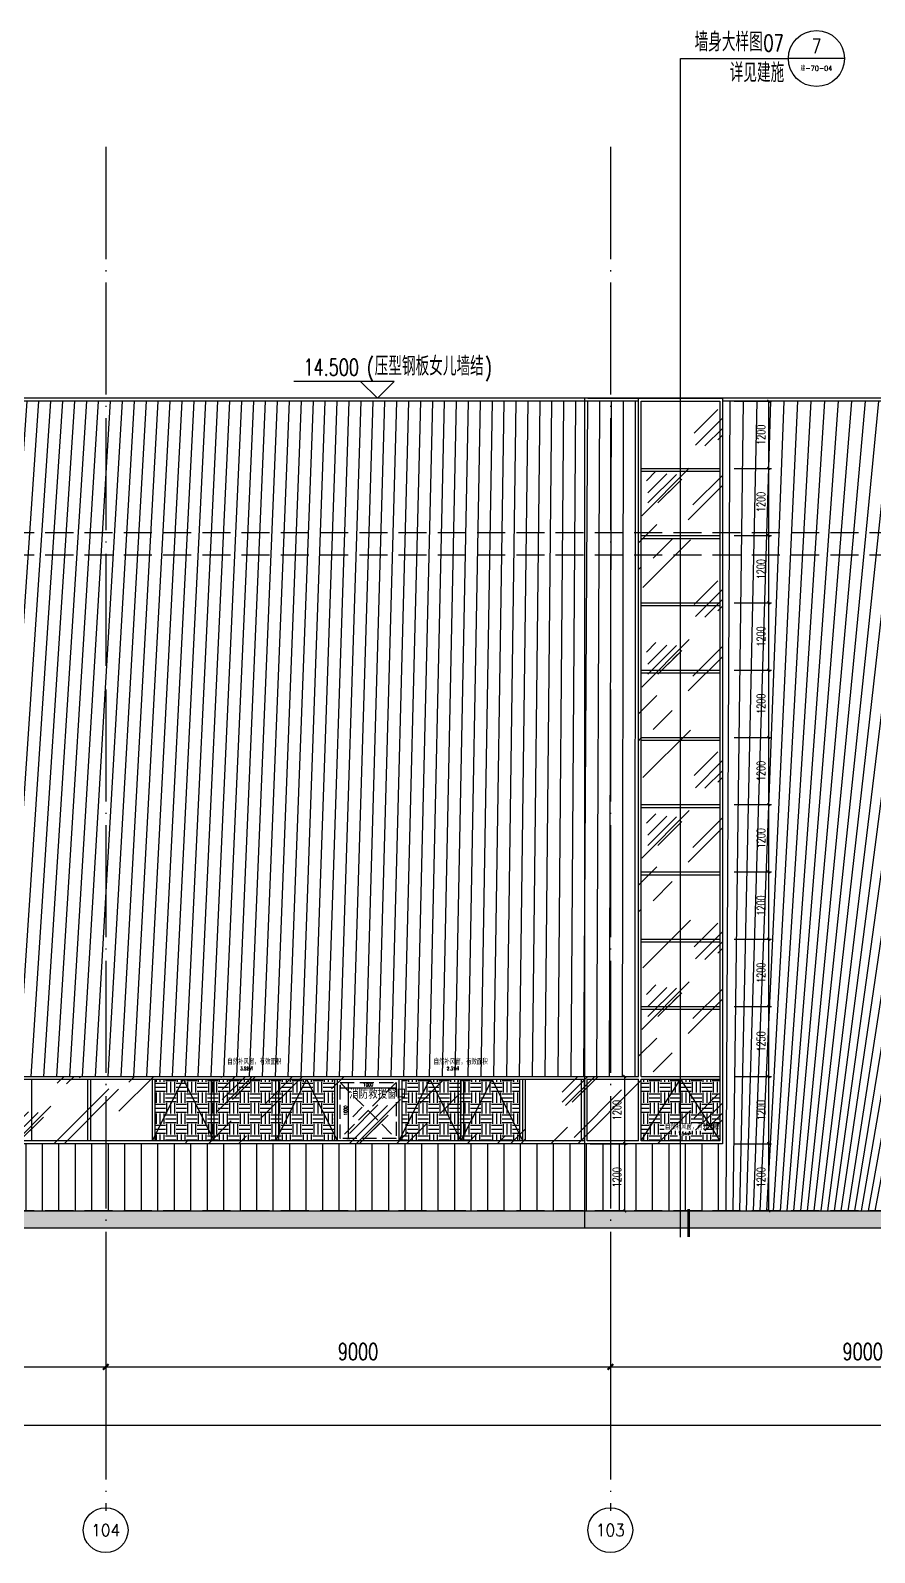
# Model space of a CAD drawing. Extents: x -4210259 to 293730, y -7499 to 868879.
# Drawn here: x -1921847 to -1906794, y 511142 to 538301 of the extents above; entities that cross this region are included whole.
import ezdxf
from ezdxf.enums import TextEntityAlignment as Align

# ---------------------------------------------------------------- set-up
doc = ezdxf.new("R2010")
doc.units = 0
doc.header["$LTSCALE"] = 1000
doc.header["$MEASUREMENT"] = 0
for name, pattern in [('__DASH', [0.35, 0.25, -0.1]), ('DASH', [0.35, 0.25, -0.1]), ('DOTE', [2.4200000000000004, 2, -0.2, 0.02, -0.2])]:
    doc.linetypes.add(name, pattern=pattern)
doc.layers.get('Defpoints').update_dxf_attribs({"color": 210})
for name, color, linetype in [('A-AXIS-D', 1, 'Continuous'), ('A-AXIS-DOTE', 14, 'DOTE'), ('A-AXIS-DP', 126, 'Continuous'), ('A-AXIS-SYMB', 3, 'Continuous'), ('A-HATCH-2', 251, 'Continuous'), ('A-LIN-V', 9, 'Continuous'), ('A-SFCE', 30, 'Continuous'), ('A-WINDOW', 140, 'Continuous'), ('AS-WALL', 40, 'Continuous'), ('DIM_ELEV', 3, 'Continuous'), ('PUB_DIM', 3, 'Continuous'), ('PUB_TEXT', 7, 'Continuous'), ('SPACE', 7, 'Continuous'), ('SPACE_HATCH', 8, 'Continuous'), ('建-文字', 7, 'Continuous')]:
    doc.layers.add(name, color=color, linetype=linetype)
doc.layers.add('A-WALL-HATCH', color=8, linetype='Continuous', lineweight=13)
doc.styles.add('_TCH_AXIS', font='COMPLEX', dxfattribs={"bigfont": 'GBCBIG'})
doc.styles.add('_TCH_DIM', font='SIMPLEX', dxfattribs={"bigfont": 'GBCBIG'})
doc.styles.add('_TCH_DIM_T3', font='SIMPLEX', dxfattribs={"width": 0.7058823529411765, "bigfont": 'GBCBIG'})
doc.styles.add('_TCH_SPACE', font='SIMPLEX', dxfattribs={"height": 5, "bigfont": 'GBCBIG'})
doc.styles.add('A-STANDARD', font='SIMPLEX', dxfattribs={"bigfont": 'GBCBIG'})
doc.dimstyles.new('_TCH_ARCH&&100', dxfattribs={"dimtxt": 297.5, "dimasz": 100, "dimexe": 100, "dimexo": 100, "dimgap": 126.25, "dimtad": 1, "dimdec": 0, "dimzin": 0, "dimdsep": 46, "dimtxsty": '_TCH_DIM_T3', "dimblk": 'ARCHTICK', "dimcen": 0.09, "dimclrt": 7, "dimazin": 2, "dimtfac": 1, "dimtdec": 0, "dimtix": 1, "dimtmove": 2, "dimatfit": 3, "dimfxl": 0, "dimtolj": 1, "dimtzin": 0, "dimarcsym": 0})
doc.dimstyles.new('_TCH_ARCH&&20', dxfattribs={"dimtxt": 59.5, "dimasz": 20, "dimexe": 20, "dimexo": 20, "dimgap": 25.25, "dimtad": 1, "dimdec": 0, "dimzin": 0, "dimdsep": 46, "dimtxsty": '_TCH_DIM_T3', "dimblk": 'ARCHTICK', "dimcen": 0.09, "dimclrt": 7, "dimazin": 2, "dimtfac": 1, "dimtdec": 0, "dimtix": 1, "dimtmove": 2, "dimatfit": 3, "dimfxl": 0, "dimtolj": 1, "dimtzin": 0, "dimarcsym": 0})
doc.dimstyles.new('_TCH_ARCH&&50', dxfattribs={"dimtxt": 148.75, "dimasz": 50, "dimexe": 50, "dimexo": 50, "dimgap": 63.12500000000001, "dimtad": 1, "dimdec": 0, "dimzin": 0, "dimdsep": 46, "dimtxsty": '_TCH_DIM_T3', "dimblk": 'ARCHTICK', "dimcen": 0.09, "dimclrt": 7, "dimazin": 2, "dimtfac": 1, "dimtdec": 0, "dimtix": 1, "dimtmove": 2, "dimatfit": 3, "dimfxl": 0, "dimtolj": 1, "dimtzin": 0, "dimarcsym": 0})
pattern_1 = [(0, (0, 0), (187.5, 187.5), [187.5, -187.5]), (0, (0, 70.3125), (187.5, 187.5), [187.5, -187.5]), (0, (0, 140.625), (187.5, 187.5), [187.5, -187.5]), (90, (23.4375, 164.0625), (-187.5, 187.5), [187.5, -187.5]), (90, (93.75, 164.0625), (-187.5, 187.5), [187.5, -187.5]), (90, (164.0625, 164.0625), (-187.5, 187.5), [187.5, -187.5])]

# ---------------------------------------------------------------- blocks, each defined once
blk = doc.blocks.new('_ArchTick')
at = {"color": 0, "linetype": 'ByBlock', "const_width": 0.4}
blk.add_lwpolyline([(-0.5, -0.5), (0.5, 0.5)], dxfattribs=at)
blk = doc.blocks.new('*D1222')
at = {"layer": 'Defpoints', "color": 0}
for p in [(74221.80499686534, -10680.46465537779), (75221.80499686545, -10680.46465537779), (75221.80499686545, -10753.76423470485)]:
    blk.add_point(p, dxfattribs=at)
at = {"layer": 'PUB_DIM', "color": 0, "lineweight": -2}
for p, q in [((74221.80499686534, -10700.46465537779), (74221.80499686534, -10773.76423470485)), ((74221.80499686534, -10753.76423470485), (75221.80499686545, -10753.76423470485)), ((75221.80499686545, -10700.46465537779), (75221.80499686545, -10773.76423470485))]:
    blk.add_line(p, q, dxfattribs=at)
at = {"layer": 'PUB_DIM', "color": 0, "lineweight": -2, "xscale": 20, "yscale": 20, "zscale": 20, "rotation": 180}
blk.add_blockref('_ArchTick', (74221.80499686534, -10753.76423470485), dxfattribs=at)
at = {"layer": 'PUB_DIM', "color": 0, "lineweight": -2, "xscale": 20, "yscale": 20, "zscale": 20}
blk.add_blockref('_ArchTick', (75221.80499686545, -10753.76423470485), dxfattribs=at)
at = {"layer": 'PUB_DIM', "color": 7, "insert": (74721.8049968654, -10698.76423470485), "char_height": 59.5, "attachment_point": 5, "style": '_TCH_DIM_T3'}
blk.add_mtext('\\A1;1000', dxfattribs=at)
blk = doc.blocks.new('*D1223')
at = {"layer": 'Defpoints', "color": 0}
for p in [(74323.0209562667, -10659.13845430536), (74374.43171621527, -10659.13845430536), (74323.0209562667, -11659.13845430513)]:
    blk.add_point(p, dxfattribs=at)
at = {"layer": 'PUB_DIM', "color": 0, "lineweight": -2}
for p, q in [((74343.0209562667, -10659.13845430536), (74394.43171621527, -10659.13845430536)), ((74374.43171621527, -11659.13845430513), (74374.43171621527, -10659.13845430536)), ((74343.0209562667, -11659.13845430513), (74394.43171621527, -11659.13845430513))]:
    blk.add_line(p, q, dxfattribs=at)
at = {"layer": 'PUB_DIM', "color": 0, "lineweight": -2, "xscale": 20, "yscale": 20, "zscale": 20}
for p, rotation in [((74374.43171621527, -10659.13845430536), 90), ((74374.43171621527, -11659.13845430513), 270)]:
    blk.add_blockref('_ArchTick', p, dxfattribs=dict(at, rotation=rotation))
at = {"layer": 'PUB_DIM', "color": 7, "insert": (74319.43171621526, -11159.13845430526), "char_height": 59.5, "attachment_point": 5, "rotation": 90, "style": '_TCH_DIM_T3'}
blk.add_mtext('\\A1;1000', dxfattribs=at)
blk = doc.blocks.new('*D809')
at = {"layer": 'A-AXIS-D', "color": 0, "lineweight": -2}
for p, q in [((-1911504.999996185, 515560), (-1911504.999996185, 514353.3764944365)), ((-1902504.999996185, 515560), (-1902504.999996185, 514353.3764944365)), ((-1911504.999996185, 514453.3764944365), (-1902504.999996185, 514453.3764944365))]:
    blk.add_line(p, q, dxfattribs=at)
at = {"layer": 'Defpoints', "color": 0}
for p in [(-1911504.999996185, 515660), (-1902504.999996185, 515660), (-1902504.999996185, 514453.3764944365)]:
    blk.add_point(p, dxfattribs=at)
at = {"layer": 'A-AXIS-D', "color": 0, "lineweight": -2, "xscale": 100, "yscale": 100, "zscale": 100, "rotation": 180}
blk.add_blockref('_ArchTick', (-1911504.999996185, 514453.3764944365), dxfattribs=at)
at = {"layer": 'A-AXIS-D', "color": 0, "lineweight": -2, "xscale": 100, "yscale": 100, "zscale": 100}
blk.add_blockref('_ArchTick', (-1902504.999996185, 514453.3764944365), dxfattribs=at)
at = {"layer": 'A-AXIS-D', "color": 7, "insert": (-1907004.999996185, 514728.3764944365), "char_height": 297.5, "attachment_point": 5, "style": '_TCH_DIM_T3'}
blk.add_mtext('\\A1;9000', dxfattribs=at)
blk = doc.blocks.new('*D810')
at = {"layer": 'A-AXIS-D', "color": 0, "lineweight": -2}
for p, q in [((-1920504.999996185, 515560), (-1920504.999996185, 514353.3764944365)), ((-1911504.999996185, 515560), (-1911504.999996185, 514353.3764944365)), ((-1920504.999996185, 514453.3764944365), (-1911504.999996185, 514453.3764944365))]:
    blk.add_line(p, q, dxfattribs=at)
at = {"layer": 'Defpoints', "color": 0}
for p in [(-1920504.999996185, 515660), (-1911504.999996185, 515660), (-1911504.999996185, 514453.3764944365)]:
    blk.add_point(p, dxfattribs=at)
at = {"layer": 'A-AXIS-D', "color": 0, "lineweight": -2, "xscale": 100, "yscale": 100, "zscale": 100, "rotation": 180}
blk.add_blockref('_ArchTick', (-1920504.999996185, 514453.3764944365), dxfattribs=at)
at = {"layer": 'A-AXIS-D', "color": 0, "lineweight": -2, "xscale": 100, "yscale": 100, "zscale": 100}
blk.add_blockref('_ArchTick', (-1911504.999996185, 514453.3764944365), dxfattribs=at)
at = {"layer": 'A-AXIS-D', "color": 7, "insert": (-1916004.999996185, 514728.3764944365), "char_height": 297.5, "attachment_point": 5, "style": '_TCH_DIM_T3'}
blk.add_mtext('\\A1;9000', dxfattribs=at)
blk = doc.blocks.new('*D811')
at = {"layer": 'A-AXIS-D', "color": 0, "lineweight": -2}
for p, q in [((-1929504.999996184, 515560), (-1929504.999996184, 514353.3764944365)), ((-1920504.999996185, 515560), (-1920504.999996185, 514353.3764944365)), ((-1929504.999996184, 514453.3764944365), (-1920504.999996185, 514453.3764944365))]:
    blk.add_line(p, q, dxfattribs=at)
at = {"layer": 'Defpoints', "color": 0}
for p in [(-1929504.999996184, 515660), (-1920504.999996185, 515660), (-1920504.999996185, 514453.3764944365)]:
    blk.add_point(p, dxfattribs=at)
at = {"layer": 'A-AXIS-D', "color": 0, "lineweight": -2, "xscale": 100, "yscale": 100, "zscale": 100, "rotation": 180}
blk.add_blockref('_ArchTick', (-1929504.999996184, 514453.3764944365), dxfattribs=at)
at = {"layer": 'A-AXIS-D', "color": 0, "lineweight": -2, "xscale": 100, "yscale": 100, "zscale": 100}
blk.add_blockref('_ArchTick', (-1920504.999996185, 514453.3764944365), dxfattribs=at)
at = {"layer": 'A-AXIS-D', "color": 7, "insert": (-1925004.999996184, 514728.3764944365), "char_height": 297.5, "attachment_point": 5, "style": '_TCH_DIM_T3'}
blk.add_mtext('\\A1;9000', dxfattribs=at)
blk = doc.blocks.new('*D819')
at = {"layer": 'A-AXIS-D', "color": 0, "lineweight": -2}
for p, q in [((-1984204.999995864, 515146.0532883788), (-1984204.999995864, 513313.3764944365)), ((-1892805.00000002, 515146.0532883788), (-1892805.00000002, 513313.3764944365)), ((-1984204.999995864, 513413.3764944365), (-1892805.00000002, 513413.3764944365))]:
    blk.add_line(p, q, dxfattribs=at)
at = {"layer": 'Defpoints', "color": 0}
for p in [(-1984204.999995864, 515246.0532883788), (-1892805.00000002, 515246.0532883788), (-1892805.00000002, 513413.3764944365)]:
    blk.add_point(p, dxfattribs=at)
at = {"layer": 'A-AXIS-D', "color": 0, "lineweight": -2, "xscale": 100, "yscale": 100, "zscale": 100, "rotation": 180}
blk.add_blockref('_ArchTick', (-1984204.999995864, 513413.3764944365), dxfattribs=at)
at = {"layer": 'A-AXIS-D', "color": 0, "lineweight": -2, "xscale": 100, "yscale": 100, "zscale": 100}
blk.add_blockref('_ArchTick', (-1892805.00000002, 513413.3764944365), dxfattribs=at)
at = {"layer": 'A-AXIS-D', "color": 7, "insert": (-1938504.999997942, 513688.3764944365), "char_height": 297.5, "attachment_point": 5, "style": '_TCH_DIM_T3'}
blk.add_mtext('\\A1;91400', dxfattribs=at)
blk = doc.blocks.new('*D839')
at = {"layer": 'A-AXIS-DP', "color": 0, "lineweight": -2}
for p, q in [((-1909295.000000001, 531687.4520265157), (-1908630.000000003, 531687.4520265157)), ((-1908680.000000003, 530487.4520265261), (-1908680.000000003, 531687.4520265157)), ((-1909295.000000001, 530487.4520265261), (-1908630.000000003, 530487.4520265261))]:
    blk.add_line(p, q, dxfattribs=at)
at = {"layer": 'Defpoints', "color": 0}
for p in [(-1909345.000000001, 531687.4520265157), (-1908680.000000003, 531687.4520265157), (-1909345.000000001, 530487.4520265261)]:
    blk.add_point(p, dxfattribs=at)
at = {"layer": 'A-AXIS-DP', "color": 0, "lineweight": -2, "xscale": 50, "yscale": 50, "zscale": 50}
for p, rotation in [((-1908680.000000003, 531687.4520265157), 90), ((-1908680.000000003, 530487.4520265261), 270)]:
    blk.add_blockref('_ArchTick', p, dxfattribs=dict(at, rotation=rotation))
at = {"layer": 'A-AXIS-DP', "color": 7, "insert": (-1908817.500000003, 531087.4520265214), "char_height": 148.75, "attachment_point": 5, "rotation": 90, "style": '_TCH_DIM_T3'}
blk.add_mtext('\\A1;1200', dxfattribs=at)
blk = doc.blocks.new('*D840')
at = {"layer": 'A-AXIS-DP', "color": 0, "lineweight": -2}
for p, q in [((-1909295.000000001, 530487.4520265261), (-1908630.000000003, 530487.4520265261)), ((-1908680.000000003, 529287.4520265261), (-1908680.000000003, 530487.4520265261)), ((-1909295.000000001, 529287.4520265261), (-1908630.000000003, 529287.4520265261))]:
    blk.add_line(p, q, dxfattribs=at)
at = {"layer": 'Defpoints', "color": 0}
for p in [(-1909345.000000001, 530487.4520265261), (-1908680.000000003, 530487.4520265261), (-1909345.000000001, 529287.4520265261)]:
    blk.add_point(p, dxfattribs=at)
at = {"layer": 'A-AXIS-DP', "color": 0, "lineweight": -2, "xscale": 50, "yscale": 50, "zscale": 50}
for p, rotation in [((-1908680.000000003, 530487.4520265261), 90), ((-1908680.000000003, 529287.4520265261), 270)]:
    blk.add_blockref('_ArchTick', p, dxfattribs=dict(at, rotation=rotation))
at = {"layer": 'A-AXIS-DP', "color": 7, "insert": (-1908817.500000003, 529887.4520265266), "char_height": 148.75, "attachment_point": 5, "rotation": 90, "style": '_TCH_DIM_T3'}
blk.add_mtext('\\A1;1200', dxfattribs=at)
blk = doc.blocks.new('*D841')
at = {"layer": 'A-AXIS-DP', "color": 0, "lineweight": -2}
for p, q in [((-1909295.000000001, 529287.4520265261), (-1908630.000000003, 529287.4520265261)), ((-1908680.000000003, 528087.4520265261), (-1908680.000000003, 529287.4520265261)), ((-1909295, 528087.4520265261), (-1908630.000000003, 528087.4520265261))]:
    blk.add_line(p, q, dxfattribs=at)
at = {"layer": 'Defpoints', "color": 0}
for p in [(-1909345.000000001, 529287.4520265261), (-1908680.000000003, 529287.4520265261), (-1909345, 528087.4520265261)]:
    blk.add_point(p, dxfattribs=at)
at = {"layer": 'A-AXIS-DP', "color": 0, "lineweight": -2, "xscale": 50, "yscale": 50, "zscale": 50}
for p, rotation in [((-1908680.000000003, 529287.4520265261), 90), ((-1908680.000000003, 528087.4520265261), 270)]:
    blk.add_blockref('_ArchTick', p, dxfattribs=dict(at, rotation=rotation))
at = {"layer": 'A-AXIS-DP', "color": 7, "insert": (-1908817.500000002, 528687.4520265266), "char_height": 148.75, "attachment_point": 5, "rotation": 90, "style": '_TCH_DIM_T3'}
blk.add_mtext('\\A1;1200', dxfattribs=at)
blk = doc.blocks.new('*D842')
at = {"layer": 'A-AXIS-DP', "color": 0, "lineweight": -2}
for p, q in [((-1909295, 528087.4520265261), (-1908630.000000003, 528087.4520265261)), ((-1908680.000000003, 526887.4520265261), (-1908680.000000003, 528087.4520265261)), ((-1909295, 526887.4520265261), (-1908630.000000003, 526887.4520265261))]:
    blk.add_line(p, q, dxfattribs=at)
at = {"layer": 'Defpoints', "color": 0}
for p in [(-1909345, 528087.4520265261), (-1908680.000000003, 528087.4520265261), (-1909345, 526887.4520265261)]:
    blk.add_point(p, dxfattribs=at)
at = {"layer": 'A-AXIS-DP', "color": 0, "lineweight": -2, "xscale": 50, "yscale": 50, "zscale": 50}
for p, rotation in [((-1908680.000000003, 528087.4520265261), 90), ((-1908680.000000003, 526887.4520265261), 270)]:
    blk.add_blockref('_ArchTick', p, dxfattribs=dict(at, rotation=rotation))
at = {"layer": 'A-AXIS-DP', "color": 7, "insert": (-1908817.500000002, 527487.4520265266), "char_height": 148.75, "attachment_point": 5, "rotation": 90, "style": '_TCH_DIM_T3'}
blk.add_mtext('\\A1;1200', dxfattribs=at)
blk = doc.blocks.new('*D843')
at = {"layer": 'A-AXIS-DP', "color": 0, "lineweight": -2}
for p, q in [((-1909295, 526887.4520265261), (-1908630.000000002, 526887.4520265261)), ((-1908680.000000002, 525687.4520265261), (-1908680.000000002, 526887.4520265261)), ((-1909295, 525687.4520265261), (-1908630.000000002, 525687.4520265261))]:
    blk.add_line(p, q, dxfattribs=at)
at = {"layer": 'Defpoints', "color": 0}
for p in [(-1909345, 526887.4520265261), (-1908680.000000002, 526887.4520265261), (-1909345, 525687.4520265261)]:
    blk.add_point(p, dxfattribs=at)
at = {"layer": 'A-AXIS-DP', "color": 0, "lineweight": -2, "xscale": 50, "yscale": 50, "zscale": 50}
for p, rotation in [((-1908680.000000002, 526887.4520265261), 90), ((-1908680.000000002, 525687.4520265261), 270)]:
    blk.add_blockref('_ArchTick', p, dxfattribs=dict(at, rotation=rotation))
at = {"layer": 'A-AXIS-DP', "color": 7, "insert": (-1908817.500000002, 526287.4520265266), "char_height": 148.75, "attachment_point": 5, "rotation": 90, "style": '_TCH_DIM_T3'}
blk.add_mtext('\\A1;1200', dxfattribs=at)
blk = doc.blocks.new('*D844')
at = {"layer": 'A-AXIS-DP', "color": 0, "lineweight": -2}
for p, q in [((-1909295, 525687.4520265261), (-1908630.000000002, 525687.4520265261)), ((-1908680.000000002, 524487.4520265261), (-1908680.000000002, 525687.4520265261)), ((-1909295, 524487.4520265261), (-1908630.000000002, 524487.4520265261))]:
    blk.add_line(p, q, dxfattribs=at)
at = {"layer": 'Defpoints', "color": 0}
for p in [(-1909345, 525687.4520265261), (-1908680.000000002, 525687.4520265261), (-1909345, 524487.4520265261)]:
    blk.add_point(p, dxfattribs=at)
at = {"layer": 'A-AXIS-DP', "color": 0, "lineweight": -2, "xscale": 50, "yscale": 50, "zscale": 50}
for p, rotation in [((-1908680.000000002, 525687.4520265261), 90), ((-1908680.000000002, 524487.4520265261), 270)]:
    blk.add_blockref('_ArchTick', p, dxfattribs=dict(at, rotation=rotation))
at = {"layer": 'A-AXIS-DP', "color": 7, "insert": (-1908817.500000002, 525087.4520265266), "char_height": 148.75, "attachment_point": 5, "rotation": 90, "style": '_TCH_DIM_T3'}
blk.add_mtext('\\A1;1200', dxfattribs=at)
blk = doc.blocks.new('*D845')
at = {"layer": 'A-AXIS-DP', "color": 0, "lineweight": -2}
for p, q in [((-1909295, 524487.4520265261), (-1908630.000000002, 524487.4520265261)), ((-1908680.000000002, 523287.452026526), (-1908680.000000002, 524487.4520265261)), ((-1909295, 523287.452026526), (-1908630.000000002, 523287.452026526))]:
    blk.add_line(p, q, dxfattribs=at)
at = {"layer": 'Defpoints', "color": 0}
for p in [(-1909345, 524487.4520265261), (-1908680.000000002, 524487.4520265261), (-1909345, 523287.452026526)]:
    blk.add_point(p, dxfattribs=at)
at = {"layer": 'A-AXIS-DP', "color": 0, "lineweight": -2, "xscale": 50, "yscale": 50, "zscale": 50}
for p, rotation in [((-1908680.000000002, 524487.4520265261), 90), ((-1908680.000000002, 523287.452026526), 270)]:
    blk.add_blockref('_ArchTick', p, dxfattribs=dict(at, rotation=rotation))
at = {"layer": 'A-AXIS-DP', "color": 7, "insert": (-1908817.500000001, 523887.4520265265), "char_height": 148.75, "attachment_point": 5, "rotation": 90, "style": '_TCH_DIM_T3'}
blk.add_mtext('\\A1;1200', dxfattribs=at)
blk = doc.blocks.new('*D846')
at = {"layer": 'A-AXIS-DP', "color": 0, "lineweight": -2}
for p, q in [((-1909295, 523287.452026526), (-1908630.000000002, 523287.452026526)), ((-1908680.000000002, 522087.4520265261), (-1908680.000000002, 523287.452026526)), ((-1909294.999999999, 522087.4520265261), (-1908630.000000002, 522087.4520265261))]:
    blk.add_line(p, q, dxfattribs=at)
at = {"layer": 'Defpoints', "color": 0}
for p in [(-1909345, 523287.452026526), (-1908680.000000002, 523287.452026526), (-1909344.999999999, 522087.4520265261)]:
    blk.add_point(p, dxfattribs=at)
at = {"layer": 'A-AXIS-DP', "color": 0, "lineweight": -2, "xscale": 50, "yscale": 50, "zscale": 50}
for p, rotation in [((-1908680.000000002, 523287.452026526), 90), ((-1908680.000000002, 522087.4520265261), 270)]:
    blk.add_blockref('_ArchTick', p, dxfattribs=dict(at, rotation=rotation))
at = {"layer": 'A-AXIS-DP', "color": 7, "insert": (-1908817.500000001, 522687.4520265264), "char_height": 148.75, "attachment_point": 5, "rotation": 90, "style": '_TCH_DIM_T3'}
blk.add_mtext('\\A1;1200', dxfattribs=at)
blk = doc.blocks.new('*D847')
at = {"layer": 'A-AXIS-DP', "color": 0, "lineweight": -2}
for p, q in [((-1909294.999999999, 522087.4520265261), (-1908630.000000001, 522087.4520265261)), ((-1908680.000000001, 520887.452026526), (-1908680.000000001, 522087.4520265261)), ((-1909294.999999999, 520887.452026526), (-1908630.000000001, 520887.452026526))]:
    blk.add_line(p, q, dxfattribs=at)
at = {"layer": 'Defpoints', "color": 0}
for p in [(-1909344.999999999, 522087.4520265261), (-1908680.000000001, 522087.4520265261), (-1909344.999999999, 520887.452026526)]:
    blk.add_point(p, dxfattribs=at)
at = {"layer": 'A-AXIS-DP', "color": 0, "lineweight": -2, "xscale": 50, "yscale": 50, "zscale": 50}
for p, rotation in [((-1908680.000000001, 522087.4520265261), 90), ((-1908680.000000001, 520887.452026526), 270)]:
    blk.add_blockref('_ArchTick', p, dxfattribs=dict(at, rotation=rotation))
at = {"layer": 'A-AXIS-DP', "color": 7, "insert": (-1908817.500000001, 521487.4520265264), "char_height": 148.75, "attachment_point": 5, "rotation": 90, "style": '_TCH_DIM_T3'}
blk.add_mtext('\\A1;1200', dxfattribs=at)
blk = doc.blocks.new('*D848')
at = {"layer": 'A-AXIS-DP', "color": 0, "lineweight": -2}
for p, q in [((-1909294.999999999, 520887.452026526), (-1908630.000000001, 520887.452026526)), ((-1908680.000000001, 519637.452026526), (-1908680.000000001, 520887.452026526)), ((-1909294.999999999, 519637.452026526), (-1908630.000000001, 519637.452026526))]:
    blk.add_line(p, q, dxfattribs=at)
at = {"layer": 'Defpoints', "color": 0}
for p in [(-1909344.999999999, 520887.452026526), (-1908680.000000001, 520887.452026526), (-1909344.999999999, 519637.452026526)]:
    blk.add_point(p, dxfattribs=at)
at = {"layer": 'A-AXIS-DP', "color": 0, "lineweight": -2, "xscale": 50, "yscale": 50, "zscale": 50}
for p, rotation in [((-1908680.000000001, 520887.452026526), 90), ((-1908680.000000001, 519637.452026526), 270)]:
    blk.add_blockref('_ArchTick', p, dxfattribs=dict(at, rotation=rotation))
at = {"layer": 'A-AXIS-DP', "color": 7, "insert": (-1908817.500000001, 520262.4520265264), "char_height": 148.75, "attachment_point": 5, "rotation": 90, "style": '_TCH_DIM_T3'}
blk.add_mtext('\\A1;1250', dxfattribs=at)
blk = doc.blocks.new('*D849')
at = {"layer": 'A-AXIS-DP', "color": 0, "lineweight": -2}
for p, q in [((-1909294.999999999, 519637.452026526), (-1908630.000000001, 519637.452026526)), ((-1908680.000000001, 518437.4520265248), (-1908680.000000001, 519637.452026526)), ((-1909294.999999999, 518437.4520265248), (-1908630.000000001, 518437.4520265248))]:
    blk.add_line(p, q, dxfattribs=at)
at = {"layer": 'Defpoints', "color": 0}
for p in [(-1909344.999999999, 519637.452026526), (-1908680.000000001, 519637.452026526), (-1909344.999999999, 518437.4520265248)]:
    blk.add_point(p, dxfattribs=at)
at = {"layer": 'A-AXIS-DP', "color": 0, "lineweight": -2, "xscale": 50, "yscale": 50, "zscale": 50}
for p, rotation in [((-1908680.000000001, 519637.452026526), 90), ((-1908680.000000001, 518437.4520265248), 270)]:
    blk.add_blockref('_ArchTick', p, dxfattribs=dict(at, rotation=rotation))
at = {"layer": 'A-AXIS-DP', "color": 7, "insert": (-1908817.5, 519037.4520265259), "char_height": 148.75, "attachment_point": 5, "rotation": 90, "style": '_TCH_DIM_T3'}
blk.add_mtext('\\A1;1200', dxfattribs=at)
blk = doc.blocks.new('*D850')
at = {"layer": 'A-AXIS-DP', "color": 0, "lineweight": -2}
for p, q in [((-1909294.999999999, 518437.4520265248), (-1908630.000000001, 518437.4520265248)), ((-1908680.000000001, 517237.4520265153), (-1908680.000000001, 518437.4520265248)), ((-1909294.999999998, 517237.4520265153), (-1908630.000000001, 517237.4520265153))]:
    blk.add_line(p, q, dxfattribs=at)
at = {"layer": 'Defpoints', "color": 0}
for p in [(-1909344.999999999, 518437.4520265248), (-1908680.000000001, 518437.4520265248), (-1909344.999999998, 517237.4520265153)]:
    blk.add_point(p, dxfattribs=at)
at = {"layer": 'A-AXIS-DP', "color": 0, "lineweight": -2, "xscale": 50, "yscale": 50, "zscale": 50}
for p, rotation in [((-1908680.000000001, 518437.4520265248), 90), ((-1908680.000000001, 517237.4520265153), 270)]:
    blk.add_blockref('_ArchTick', p, dxfattribs=dict(at, rotation=rotation))
at = {"layer": 'A-AXIS-DP', "color": 7, "insert": (-1908817.5, 517837.4520265204), "char_height": 148.75, "attachment_point": 5, "rotation": 90, "style": '_TCH_DIM_T3'}
blk.add_mtext('\\A1;1200', dxfattribs=at)
blk = doc.blocks.new('*D851')
at = {"layer": 'A-AXIS-DP', "color": 0, "lineweight": -2}
for p, q in [((-1911865.000000001, 519637.4520265258), (-1911200.000000001, 519637.4520265258)), ((-1911250.000000001, 518437.4520265248), (-1911250.000000001, 519637.4520265258)), ((-1911865.000000001, 518437.4520265248), (-1911200.000000001, 518437.4520265248))]:
    blk.add_line(p, q, dxfattribs=at)
at = {"layer": 'Defpoints', "color": 0}
for p in [(-1911915.000000001, 519637.4520265258), (-1911250.000000001, 519637.4520265258), (-1911915.000000001, 518437.4520265248)]:
    blk.add_point(p, dxfattribs=at)
at = {"layer": 'A-AXIS-DP', "color": 0, "lineweight": -2, "xscale": 50, "yscale": 50, "zscale": 50}
for p, rotation in [((-1911250.000000001, 519637.4520265258), 90), ((-1911250.000000001, 518437.4520265248), 270)]:
    blk.add_blockref('_ArchTick', p, dxfattribs=dict(at, rotation=rotation))
at = {"layer": 'A-AXIS-DP', "color": 7, "insert": (-1911387.5, 519037.4520265257), "char_height": 148.75, "attachment_point": 5, "rotation": 90, "style": '_TCH_DIM_T3'}
blk.add_mtext('\\A1;1200', dxfattribs=at)
blk = doc.blocks.new('*D852')
at = {"layer": 'A-AXIS-DP', "color": 0, "lineweight": -2}
for p, q in [((-1911865.000000001, 518437.4520265248), (-1911200.000000001, 518437.4520265248)), ((-1911250.000000001, 517237.4520265153), (-1911250.000000001, 518437.4520265248)), ((-1911865.000000001, 517237.4520265153), (-1911200.000000001, 517237.4520265153))]:
    blk.add_line(p, q, dxfattribs=at)
at = {"layer": 'Defpoints', "color": 0}
for p in [(-1911915.000000001, 518437.4520265248), (-1911250.000000001, 518437.4520265248), (-1911915.000000001, 517237.4520265153)]:
    blk.add_point(p, dxfattribs=at)
at = {"layer": 'A-AXIS-DP', "color": 0, "lineweight": -2, "xscale": 50, "yscale": 50, "zscale": 50}
for p, rotation in [((-1911250.000000001, 518437.4520265248), 90), ((-1911250.000000001, 517237.4520265153), 270)]:
    blk.add_blockref('_ArchTick', p, dxfattribs=dict(at, rotation=rotation))
at = {"layer": 'A-AXIS-DP', "color": 7, "insert": (-1911387.5, 517837.4520265204), "char_height": 148.75, "attachment_point": 5, "rotation": 90, "style": '_TCH_DIM_T3'}
blk.add_mtext('\\A1;1200', dxfattribs=at)
blk = doc.blocks.new('紧急救援窗口')
at = {"layer": 'A-LIN-V', "color": 1, "linetype": 'DASH'}
blk.add_lwpolyline([(74221.80499686534, -10659.13845430536), (75221.80499686534, -10659.13845430536), (75221.80499686534, -11659.13845430512), (74221.80499686534, -11659.13845430512)], close=True, dxfattribs=at)
for points in [[(74221.80499686534, -10659.13845430536), (75221.80499686534, -11659.13845430512)], [(75221.80499686534, -10659.13845430536), (74221.80499686534, -11659.13845430512)]]:
    blk.add_lwpolyline(points, dxfattribs=at)
at = {"layer": '建-文字', "style": 'A-STANDARD'}
blk.add_text('消防救援窗口', height=168.7943262411347, dxfattribs=at).set_placement((74385.48576523922, -10947.83563232538))
at = {"layer": 'PUB_DIM'}
for p1, p2, distance, picture, middle in [((74221.80499686534, -10680.46465537779), (75221.80499686545, -10680.46465537779), -73.2995793270602, '*D1222', (74721.8049968654, -10698.76423470485)), ((74323.02095626667, -11659.13845430512), (74323.02095626667, -10659.13845430536), -51.41075994860148, '*D1223', (74319.43171621526, -11159.13845430526))]:
    dim = blk.add_aligned_dim(p1=p1, p2=p2, distance=distance, dimstyle='_TCH_ARCH&&20', dxfattribs=at)
    dim.commit()
    dim.dimension.update_dxf_attribs({"geometry": picture, "text_midpoint": middle})
blk = doc.blocks.new('324343')
at = {"layer": 'SPACE_HATCH'}
h = blk.add_hatch(dxfattribs=at)
h.set_pattern_fill('土壤', color=1, scale=50, style=0)
h.set_pattern_definition(pattern_1)
h.paths.add_polyline_path([(-1916419.855151127, 518487.4520265685), (-1919621.246514489, 518487.4520264478), (-1919621.246514441, 519587.4520265277), (-1916419.855151122, 519587.4520263026)])
h = blk.add_hatch(dxfattribs=at)
h.set_pattern_fill('土壤', color=1, scale=50, style=0)
h.set_pattern_definition(pattern_1)
h.paths.add_polyline_path([(-1915219.391363349, 518487.4520266144), (-1913118.463787756, 518487.4520263888), (-1913118.463787804, 519587.4520266237), (-1915219.391363354, 519587.4520266163)])
h = blk.add_hatch(dxfattribs=at)
h.set_pattern_fill('土壤', color=1, scale=50, style=0)
h.set_pattern_definition(pattern_1)
h.paths.add_polyline_path([(-1909554.999996227, 518487.4520264507), (-1910954.999996189, 518487.4520263863), (-1910954.999996141, 519587.452026522), (-1909554.999996222, 519587.4520265223)])
h.paths.add_polyline_path([(-1910545.234038737, 518663.9999999882), (-1909840.765953631, 518663.9999999882), (-1909840.765953631, 518793.9999999882), (-1910545.234038737, 518793.9999999882)])
h.paths.add_polyline_path([(-1910306.417496184, 518570.7899999882), (-1910080.992496184, 518570.7899999882), (-1910080.992496184, 518654.9649999882), (-1910306.417496184, 518654.9649999882)])
at = {"layer": 'A-WINDOW'}
for p, q in [((-1910954.999996184, 530487.4520265259), (-1909554.999996184, 530487.4520265259)), ((-1910954.999996184, 530437.4520265259), (-1909554.999996184, 530437.4520265259)), ((-1910954.999996184, 529287.4520265259), (-1909554.999996184, 529287.4520265259)), ((-1910954.999996184, 529237.4520265259), (-1909554.999996184, 529237.4520265259)), ((-1910954.999996184, 528087.4520265259), (-1909554.999996184, 528087.4520265259)), ((-1910954.999996184, 528037.4520265259), (-1909554.999996184, 528037.4520265259)), ((-1910954.999996184, 526887.4520265259), (-1909554.999996184, 526887.4520265259)), ((-1910954.999996184, 526837.4520265259), (-1909554.999996184, 526837.4520265259)), ((-1910954.999996184, 525687.4520265259), (-1909554.999996184, 525687.4520265259)), ((-1910954.999996184, 525637.4520265259), (-1909554.999996184, 525637.4520265259)), ((-1910954.999996184, 524487.4520265259), (-1909554.999996184, 524487.4520265259)), ((-1910954.999996184, 524437.4520265259), (-1909554.999996184, 524437.4520265259)), ((-1910954.999996184, 523287.4520265259), (-1909554.999996184, 523287.4520265259)), ((-1910954.999996184, 523237.4520265259), (-1909554.999996184, 523237.4520265259)), ((-1910954.999996184, 522087.4520265259), (-1909554.999996184, 522087.4520265259)), ((-1910954.999996184, 522037.4520265259), (-1909554.999996184, 522037.4520265259)), ((-1910954.999996184, 520887.4520265259), (-1909554.999996184, 520887.4520265259)), ((-1910954.999996184, 520837.4520265259), (-1909554.999996184, 520837.4520265259)), ((-1974097.318072203, 519637.4520265246), (-1911404.99999619, 519637.452026529)), ((-1921822.174090042, 518487.4520265252), (-1921822.174090042, 519587.4520265253)), ((-1920821.710302259, 518487.4520265254), (-1920821.710302259, 519587.4520265255)), ((-1920771.710302259, 518487.4520265326), (-1920771.710302259, 519587.4520265327)), ((-1919671.246514476, 518487.4520265328), (-1919671.246514477, 519587.4520265329)), ((-1919621.246514476, 518487.4520265252), (-1919621.246514477, 519587.4520265253)), ((-1918620.782726694, 518487.4520265254), (-1918620.782726694, 519587.4520265255)), ((-1918570.782726694, 518487.4520265331), (-1918570.782726694, 519587.4520265332)), ((-1917470.318938911, 518487.4520265333), (-1917470.318938911, 519587.4520265334)), ((-1917420.318938911, 518487.4520265334), (-1917420.318938911, 519587.4520265335)), ((-1916419.855151128, 518487.4520265336), (-1916419.855151129, 519587.4520265337)), ((-1916369.855151128, 518487.4520265336), (-1916369.855151129, 519587.4520265337)), ((-1915269.391363346, 518487.4520265338), (-1915269.391363346, 519587.452026534)), ((-1915219.391363346, 518487.4520265338), (-1915219.391363346, 519587.452026534)), ((-1914218.927575563, 518487.452026534), (-1914218.927575563, 519587.4520265341)), ((-1914168.927575563, 518487.452026534), (-1914168.927575563, 519587.4520265341)), ((-1914118.927575563, 518487.452026534), (-1914118.927575563, 519587.4520265341)), ((-1913118.46378778, 518487.4520265343), (-1913118.463787781, 519587.4520265344)), ((-1913068.46378778, 518487.4520265343), (-1913068.463787781, 519587.4520265344)), ((-1913018.46378778, 518487.4520265343), (-1913018.46378778, 519587.4520265344)), ((-1912018, 518487.452026534), (-1912018, 519587.4520265341)), ((-1911967.999996184, 519637.4520265259), (-1911004.999996185, 519637.4520265258)), ((-1911967.999996184, 519587.4520265256), (-1911967.999996184, 518487.4520265246)), ((-1911967.999999998, 518487.4520265345), (-1911967.999999998, 519587.4520265347)), ((-1911917.999996184, 519587.4520265259), (-1911004.999996184, 519587.4520265259)), ((-1911917.999996185, 518487.4520265121), (-1911917.999996184, 519587.4520265259)), ((-1910954.999996184, 519637.4520265259), (-1909554.999996184, 519637.4520265259)), ((-1910954.999996184, 519587.4520265259), (-1909554.999996184, 519587.4520265259)), ((-1911004.999996184, 518487.4520265121), (-1911917.999996185, 518487.4520265121)), ((-1910054.999999989, 518487.4520265121), (-1910954.999996184, 518487.4520265121)), ((-1909504.999996184, 518437.452026528), (-1970292.580752476, 518437.4520265246))]:
    blk.add_line(p, q, dxfattribs=at)
for points in [[(-1911004.999996184, 519637.4520265258), (-1911004.999996184, 531737.452026512), (-1909504.999996184, 531737.452026512), (-1909504.999996184, 518437.4520265279), (-1911004.999996184, 518437.4520265279)], [(-1910954.999996184, 519637.4520265259), (-1910954.999996184, 531687.452026512), (-1909554.999996184, 531687.452026512), (-1909554.999996184, 519637.4520265259)], [(-1970342.580752476, 518487.4520265246), (-1970342.580752476, 517287.4520265145), (-1974047.318072203, 517287.4520265145), (-1974047.318072203, 519587.4520265246), (-1911967.999996184, 519587.4520265256)], [(-1919671.246514476, 518487.4520265148), (-1919124.695003172, 519587.4520265146), (-1918570.782726693, 518487.4520265151)], [(-1917470.318938911, 518487.4520265252), (-1916923.767427607, 519587.452026525), (-1916369.855151128, 518487.4520265255)], [(-1915269.391363346, 518487.4520265157), (-1914722.839852042, 519587.4520265156), (-1914168.927575563, 518487.452026516)], [(-1913068.463787781, 518487.4520265157), (-1913615.015299085, 519587.4520265156), (-1914168.927575564, 518487.452026516)], [(-1911004.999996184, 518487.4520265121), (-1911004.999996184, 519587.4520265259)], [(-1909554.999996184, 519637.4520265259), (-1909554.999996184, 518487.4520265279), (-1910954.999996184, 518487.4520265279), (-1910954.999996184, 519587.4520265259)], [(-1910954.999996184, 518487.4520265279), (-1910954.999996184, 519587.4520265259)], [(-1910954.759041493, 518487.4520265121), (-1910254.999996184, 519587.4520265259), (-1909554.999996184, 518487.4520265279)], [(-1911967.999996184, 518487.4520265246), (-1970292.580752476, 518487.4520265246)]]:
    blk.add_lwpolyline(points, dxfattribs=at)
at = {"layer": 'A-SFCE'}
blk.add_blockref('紧急救援窗口', (-1990547.223955489, 530187.8356323368), dxfattribs=at)
at = {"layer": 'SPACE', "color": 1, "style": '_TCH_SPACE'}
for p in [(-1918337.234042553, 519850), (-1914657.234042553, 519850), (-1910532.234038737, 518689.9999999882)]:
    blk.add_text('自然补风窗，有效面积', height=96.45390070921985, dxfattribs=at).set_placement(p)
at = {"layer": 'SPACE', "color": 1, "style": '_TCH_SPACE', "width": 0.7058823529411765}
for s, height, p in [('3.52m', 59.5, (-1918107, 519747.625)), ('2', 29.75, (-1917907, 519782.625)), ('2.31m', 59.5, (-1914423, 519747.625)), ('2', 29.75, (-1914231, 519782.625)), ('1.54m', 59.5, (-1910297.999996184, 518587.6249999882)), ('2', 29.75, (-1910105.999996184, 518622.6249999882))]:
    blk.add_text(s, height=height, dxfattribs=at).set_placement(p)

msp = doc.modelspace()

# ---------------------------------------------------------------- hatches: boundary and pattern name
at = {"layer": 'A-HATCH-2'}
h = msp.add_hatch(dxfattribs=at)
h.set_pattern_fill('ANSI31', color=256, scale=150, angle=45)
h.set_pattern_definition([(90, (-40600465371, -3384804562.000004), (-238.125, -1.848892746611746e-30), [])])
h.paths.add_polyline_path([(-1979397.318072203, 520367.4520265144), (-1979397.318072203, 520867.4520265145), (-1977997.318072204, 520867.4520265144), (-1977997.318072204, 520367.4520265144)])
h.paths.add_polyline_path([(-1979397.318072203, 520367.4520265144), (-1979397.318072203, 520867.4520265145), (-1977997.318072204, 520867.4520265144), (-1977997.318072204, 520367.4520265144)])
h.paths.add_polyline_path([(-1979447.318072204, 520317.4520265144), (-1979447.318072203, 520917.4520265143), (-1977947.318072203, 520917.4520265143), (-1977947.318072203, 520317.4520265145)])
h.paths.add_polyline_path([(-1984205.000000001, 517237.4520265143), (-1974097.587000372, 517237.4520265145), (-1974097.587000372, 519637.452026525), (-1911004.999996184, 519637.452026525), (-1911004.999996184, 531687.4520265154), (-1984205.000000001, 531687.4520265154)])
h = msp.add_hatch(dxfattribs=at)
h.set_pattern_fill('ANSI31', color=256, scale=150, angle=45)
h.set_pattern_definition([(90, (-40600450491, -3384804562.000004), (-238.125, -1.848892746611746e-30), [])])
h.paths.add_polyline_path([(-1909504.999996184, 517237.4520265152), (-1892904.999995966, 517237.4520265152), (-1892904.999995966, 531687.4520265154), (-1909504.999996185, 531687.4520265154)])
h = msp.add_hatch(dxfattribs=at)
h.set_pattern_fill('ANSI31', color=256, scale=150, angle=45)
h.set_pattern_definition([(90, (-40600469991, -3384804562.000004), (-238.125, -1.848892746611746e-30), [])])
h.paths.add_polyline_path([(-1970200.262676458, 517237.4520265144), (-1909504.999996185, 517237.4520265151), (-1909504.999996185, 518437.4520265246), (-1970200.262676458, 518437.4520265196)])
h = msp.add_hatch(dxfattribs=at)
h.set_pattern_fill('ANSI38', color=256, scale=150)
h.set_pattern_definition([(45, (0, 0), (-168.3798022700466, 168.3798022700466), []), (135, (0, 0), (-505.1394068101398, 168.3798022700467), [595.3125, -357.1875])])
h.paths.add_polyline_path([(-1972194.949412339, 517237.4520265145), (-1892804.999995966, 517237.4520265145), (-1892804.999995966, 516937.4520265246), (-1972194.949412339, 516937.4520265246)])
h.paths.add_polyline_path([(-1974097.318072203, 517237.4520265145), (-1984205.000000001, 517237.4520265145), (-1984205.000000001, 516937.4520265246), (-1974097.318072203, 516937.4520265246)])
at = {"layer": 'A-WALL-HATCH'}
h = msp.add_hatch(dxfattribs=at)
h.set_pattern_fill('玻璃2', color=256, scale=200)
h.set_pattern_definition([(45, (240, 120), (0, 3054.701294725886), [1200, -720, 1200, -720, 480, -1046.56314]), (45, (180, 180), (0, 3054.701294725886), [960, -1200, 720, -720, 840, -926.56314]), (45, (180, 360), (0, 3054.701294725886), [720, -1440, 480, -720, 1080, -926.56314]), (45, (360, 180), (0, 3054.701294725886), [720, -1440, 600, -2606.563]), (45, (540, 360), (0, 3054.701294725886), [360, -1800, 240, -2966.563]), (45, (240, 660), (0, 3054.701294725886), [240, -1800, 240, -960, 600, -1526.56314]), (45, (1320, 480), (0, 3054.701294725886), [1200, -1800, 1440, -950.5631400000001]), (45, (1320, 300), (0, 3054.701294725886), [1680, -1200, 1800, -710.56314]), (45, (1620, 540), (0, -3394.112549695429), [1200, -1680, 960, -1526.56314]), (45, (1440, 900), (0, 3054.701294725886), [600, -2400, 720, -1646.56314]), (45, (1800, 720), (0, 3054.701294725886), [480, -2400, 480, -2006.563])])
h.paths.add_polyline_path([(-1911004.999996184, 531737.4520265154), (-1909504.999996184, 531737.4520265154), (-1909504.999996183, 518437.452026528), (-1970292.580752476, 518437.4520265246), (-1970292.580752476, 517237.4520265145), (-1974097.318072203, 517237.4520265145), (-1974097.318072203, 519637.4520265246), (-1911004.999996184, 519637.4520265246)])

# ---------------------------------------------------------------- linework, layer by layer
at = {"layer": 'A-AXIS-D'}
for centre in [(-1920506.132683148, 511541.7340812567), (-1911506.132683148, 511541.7340812567)]:
    msp.add_circle(centre, 400, dxfattribs=at)
at = {"layer": 'A-AXIS-DOTE'}
for p, q in [((-1920504.999996185, 536222.770441513), (-1920504.999996184, 511887.4520265246)), ((-1911504.999996184, 536222.7704415129), (-1911504.999996185, 511887.4520265246))]:
    msp.add_line(p, q, dxfattribs=at)
at = {"layer": 'A-AXIS-DOTE', "linetype": '__DASH', "ltscale": 2}
for p, q in [((-1886081.929382368, 531737.4520265154), (-1990280, 531737.4520265152)), ((-1886081.929382368, 529337.4520265154), (-1990280, 529337.4520265154)), ((-1886081.929382368, 528937.4520265154), (-1990280, 528937.4520265154)), ((-1886081.929382368, 517237.4520265153), (-1990280, 517237.4520265143))]:
    msp.add_line(p, q, dxfattribs=at)
at = {"layer": 'A-AXIS-SYMB', "color": 1}
for p, q in [((-1910256.989377289, 537800), (-1908329.600479361, 537800)), ((-1910256.989377289, 516769.9999999997), (-1910256.989377289, 537800)), ((-1907329.600479361, 537800), (-1908329.600479361, 537800))]:
    msp.add_line(p, q, dxfattribs=at)
at = {"layer": 'A-AXIS-SYMB', "color": 1, "const_width": 50}
msp.add_lwpolyline([(-1910106.989377289, 516769.9999999997), (-1910106.989377289, 517269.9999999997)], dxfattribs=at)
at = {"layer": 'A-AXIS-SYMB', "color": 1}
msp.add_circle((-1907829.600479361, 537800), 500, dxfattribs=at)
at = {"layer": 'A-LIN-V'}
for p, q in [((-1892804.999995966, 531737.4520265154), (-1984205.000000001, 531737.4520265154)), ((-1911004.999996184, 531687.4520265154), (-1984205.000000001, 531687.4520265154)), ((-1911968, 531737.4520265154), (-1911968, 516937.4520265246)), ((-1911905, 531737.452026512), (-1910404.999999995, 531737.452026512)), ((-1892804.999995966, 531687.4520265154), (-1909504.999996184, 531687.4520265154)), ((-1910405, 518437.4520265246), (-1965504.999996185, 518437.4520265246)), ((-1984205.000000001, 517237.4520265143), (-1892804.999995966, 517237.4520265153))]:
    msp.add_line(p, q, dxfattribs=at)
at = {"layer": 'AS-WALL'}
msp.add_line((-1991340, 516937.4520265246), (-1885110, 516937.4520265246), dxfattribs=at)
at = {"layer": 'DIM_ELEV'}
for p, q in [((-1915360.070617632, 532037.4520265152), (-1917148.070617632, 532037.4520265152)), ((-1915660.070617632, 531737.4520265152), (-1915960.070617632, 532037.4520265152)), ((-1915660.070617632, 531737.4520265152), (-1915360.070617632, 532037.4520265152)), ((-1914960.070617632, 531737.4520265152), (-1915960.070617632, 531737.4520265152))]:
    msp.add_line(p, q, dxfattribs=at)

# ---------------------------------------------------------------- block references
at = {"layer": 'A-LIN-V'}
msp.add_blockref('324343', (0, 0), dxfattribs=at)

# ---------------------------------------------------------------- texts
at = {"layer": 'PUB_TEXT', "color": 1, "style": '_TCH_DIM'}
for s, p in [('墙身大样图', (-1910003.323883616, 537927.340425532)), ('详见建施', (-1909376.621755957, 537378.5106382979))]:
    msp.add_text(s, height=337.5886524822695, dxfattribs=at).set_placement(p)
at = {"layer": 'PUB_TEXT', "color": 1, "style": '_TCH_DIM', "width": 0.7058823529411765}
msp.add_text('07', height=297.5, dxfattribs=at).set_placement((-1908774.600479361, 537927.340425532))
at = {"layer": 'PUB_TEXT', "color": 1, "style": '_TCH_DIM'}
msp.add_text('7', height=261.0066557545837, dxfattribs=at).set_placement((-1907916.602697946, 537892.5463113787), (-1907742.598260776, 537892.5463113787), align=Align.FIT)
at = {"layer": 'PUB_TEXT', "color": 1, "style": '_TCH_DIM', "width": 0.947735191637463}
msp.add_text('建-70-04', height=89.04159710387836, dxfattribs=at).set_placement((-1908113.161105545, 537581.8481787053), (-1907546.039853177, 537581.8481787053), align=Align.FIT)
at = {"layer": 'PUB_TEXT', "style": '_TCH_DIM', "width": 0.7058823529411765}
for s, p in [('14.500', (-1916978.070617632, 532142.4520265152)), ('(', (-1915848.070617632, 532142.4520265152)), (')', (-1913742.113170824, 532142.4520265152))]:
    msp.add_text(s, height=297.5, dxfattribs=at).set_placement(p)
at = {"layer": 'PUB_TEXT', "style": '_TCH_DIM'}
msp.add_text('压型钢板女儿墙结', height=337.5886524822695, dxfattribs=at).set_placement((-1915708.070617632, 532142.4520265152))
at = {"layer": 'PUB_TEXT', "style": '_TCH_AXIS'}
for s, height, p, p2 in [('104', 213.2198909424051, (-1920765.042550721, 511435.1241357854), (-1920247.222815575, 511435.1241357854)), ('103', 220.5948072043339, (-1911763.493291553, 511431.4366776545), (-1911248.772074743, 511431.4366776545))]:
    msp.add_text(s, height=height, dxfattribs=at).set_placement(p, p2, align=Align.FIT)

# ---------------------------------------------------------------- dimensions: what is measured, and where the dimension line sits
at = {"layer": 'A-AXIS-D'}
for base, p1, p2, picture, middle in [((-1920504.999996185, 514453.3764944365), (-1929504.999996184, 515660), (-1920504.999996185, 515660), '*D811', (-1925004.999996184, 514728.3764944365)), ((-1911504.999996185, 514453.3764944365), (-1920504.999996185, 515660), (-1911504.999996185, 515660), '*D810', (-1916004.999996185, 514728.3764944365)), ((-1902504.999996185, 514453.3764944365), (-1911504.999996185, 515660), (-1902504.999996185, 515660), '*D809', (-1907004.999996185, 514728.3764944365)), ((-1892805.00000002, 513413.3764944365), (-1984204.999995864, 515246.0532883788), (-1892805.00000002, 515246.0532883788), '*D819', (-1938504.999997942, 513688.3764944365))]:
    dim = msp.add_linear_dim(base=base, p1=p1, p2=p2, angle=0, dimstyle='_TCH_ARCH&&100', override={"dimgap": 0}, dxfattribs=at)
    dim.commit()
    dim.dimension.update_dxf_attribs({"geometry": picture, "text_midpoint": middle, "dimtype": 129})
at = {"layer": 'A-AXIS-DP'}
for p1, p2, distance, picture, middle in [((-1909345, 530487.4520265259), (-1909345, 531687.4520265155), -664.9999999969732, '*D839', (-1908817.500000003, 531087.4520265214)), ((-1909345, 529287.4520265259), (-1909345, 530487.4520265259), -664.9999999969732, '*D840', (-1908817.500000003, 529887.4520265266)), ((-1909345, 528087.4520265259), (-1909345, 529287.4520265259), -664.9999999969732, '*D841', (-1908817.500000002, 528687.4520265266)), ((-1909344.999999999, 526887.4520265259), (-1909345, 528087.4520265259), -664.9999999969732, '*D842', (-1908817.500000002, 527487.4520265266)), ((-1909344.999999999, 525687.4520265259), (-1909344.999999999, 526887.4520265259), -664.9999999969732, '*D843', (-1908817.500000002, 526287.4520265266)), ((-1909344.999999999, 524487.4520265259), (-1909344.999999999, 525687.4520265259), -664.9999999969732, '*D844', (-1908817.500000002, 525087.4520265266)), ((-1909344.999999999, 523287.4520265258), (-1909344.999999999, 524487.4520265259), -664.9999999969732, '*D845', (-1908817.500000001, 523887.4520265265)), ((-1909344.999999998, 522087.4520265259), (-1909344.999999999, 523287.4520265258), -664.9999999969732, '*D846', (-1908817.500000001, 522687.4520265264)), ((-1909344.999999998, 520887.4520265258), (-1909344.999999998, 522087.4520265259), -664.9999999969732, '*D847', (-1908817.500000001, 521487.4520265264)), ((-1909344.999999998, 519637.4520265258), (-1909344.999999998, 520887.4520265258), -664.9999999969732, '*D848', (-1908817.500000001, 520262.4520265264)), ((-1911915, 518437.4520265246), (-1911915, 519637.4520265256), -664.9999999990687, '*D851', (-1911387.5, 519037.4520265257)), ((-1909344.999999998, 518437.4520265246), (-1909344.999999998, 519637.4520265258), -664.9999999969732, '*D849', (-1908817.5, 519037.4520265259)), ((-1911915, 517237.452026515), (-1911915, 518437.4520265246), -664.9999999990687, '*D852', (-1911387.5, 517837.4520265204)), ((-1909344.999999997, 517237.452026515), (-1909344.999999998, 518437.4520265246), -664.9999999969732, '*D850', (-1908817.5, 517837.4520265204))]:
    dim = msp.add_aligned_dim(p1=p1, p2=p2, distance=distance, dimstyle='_TCH_ARCH&&50', dxfattribs=at)
    dim.commit()
    dim.dimension.update_dxf_attribs({"geometry": picture, "text_midpoint": middle})

doc.saveas('drawing.dxf')
